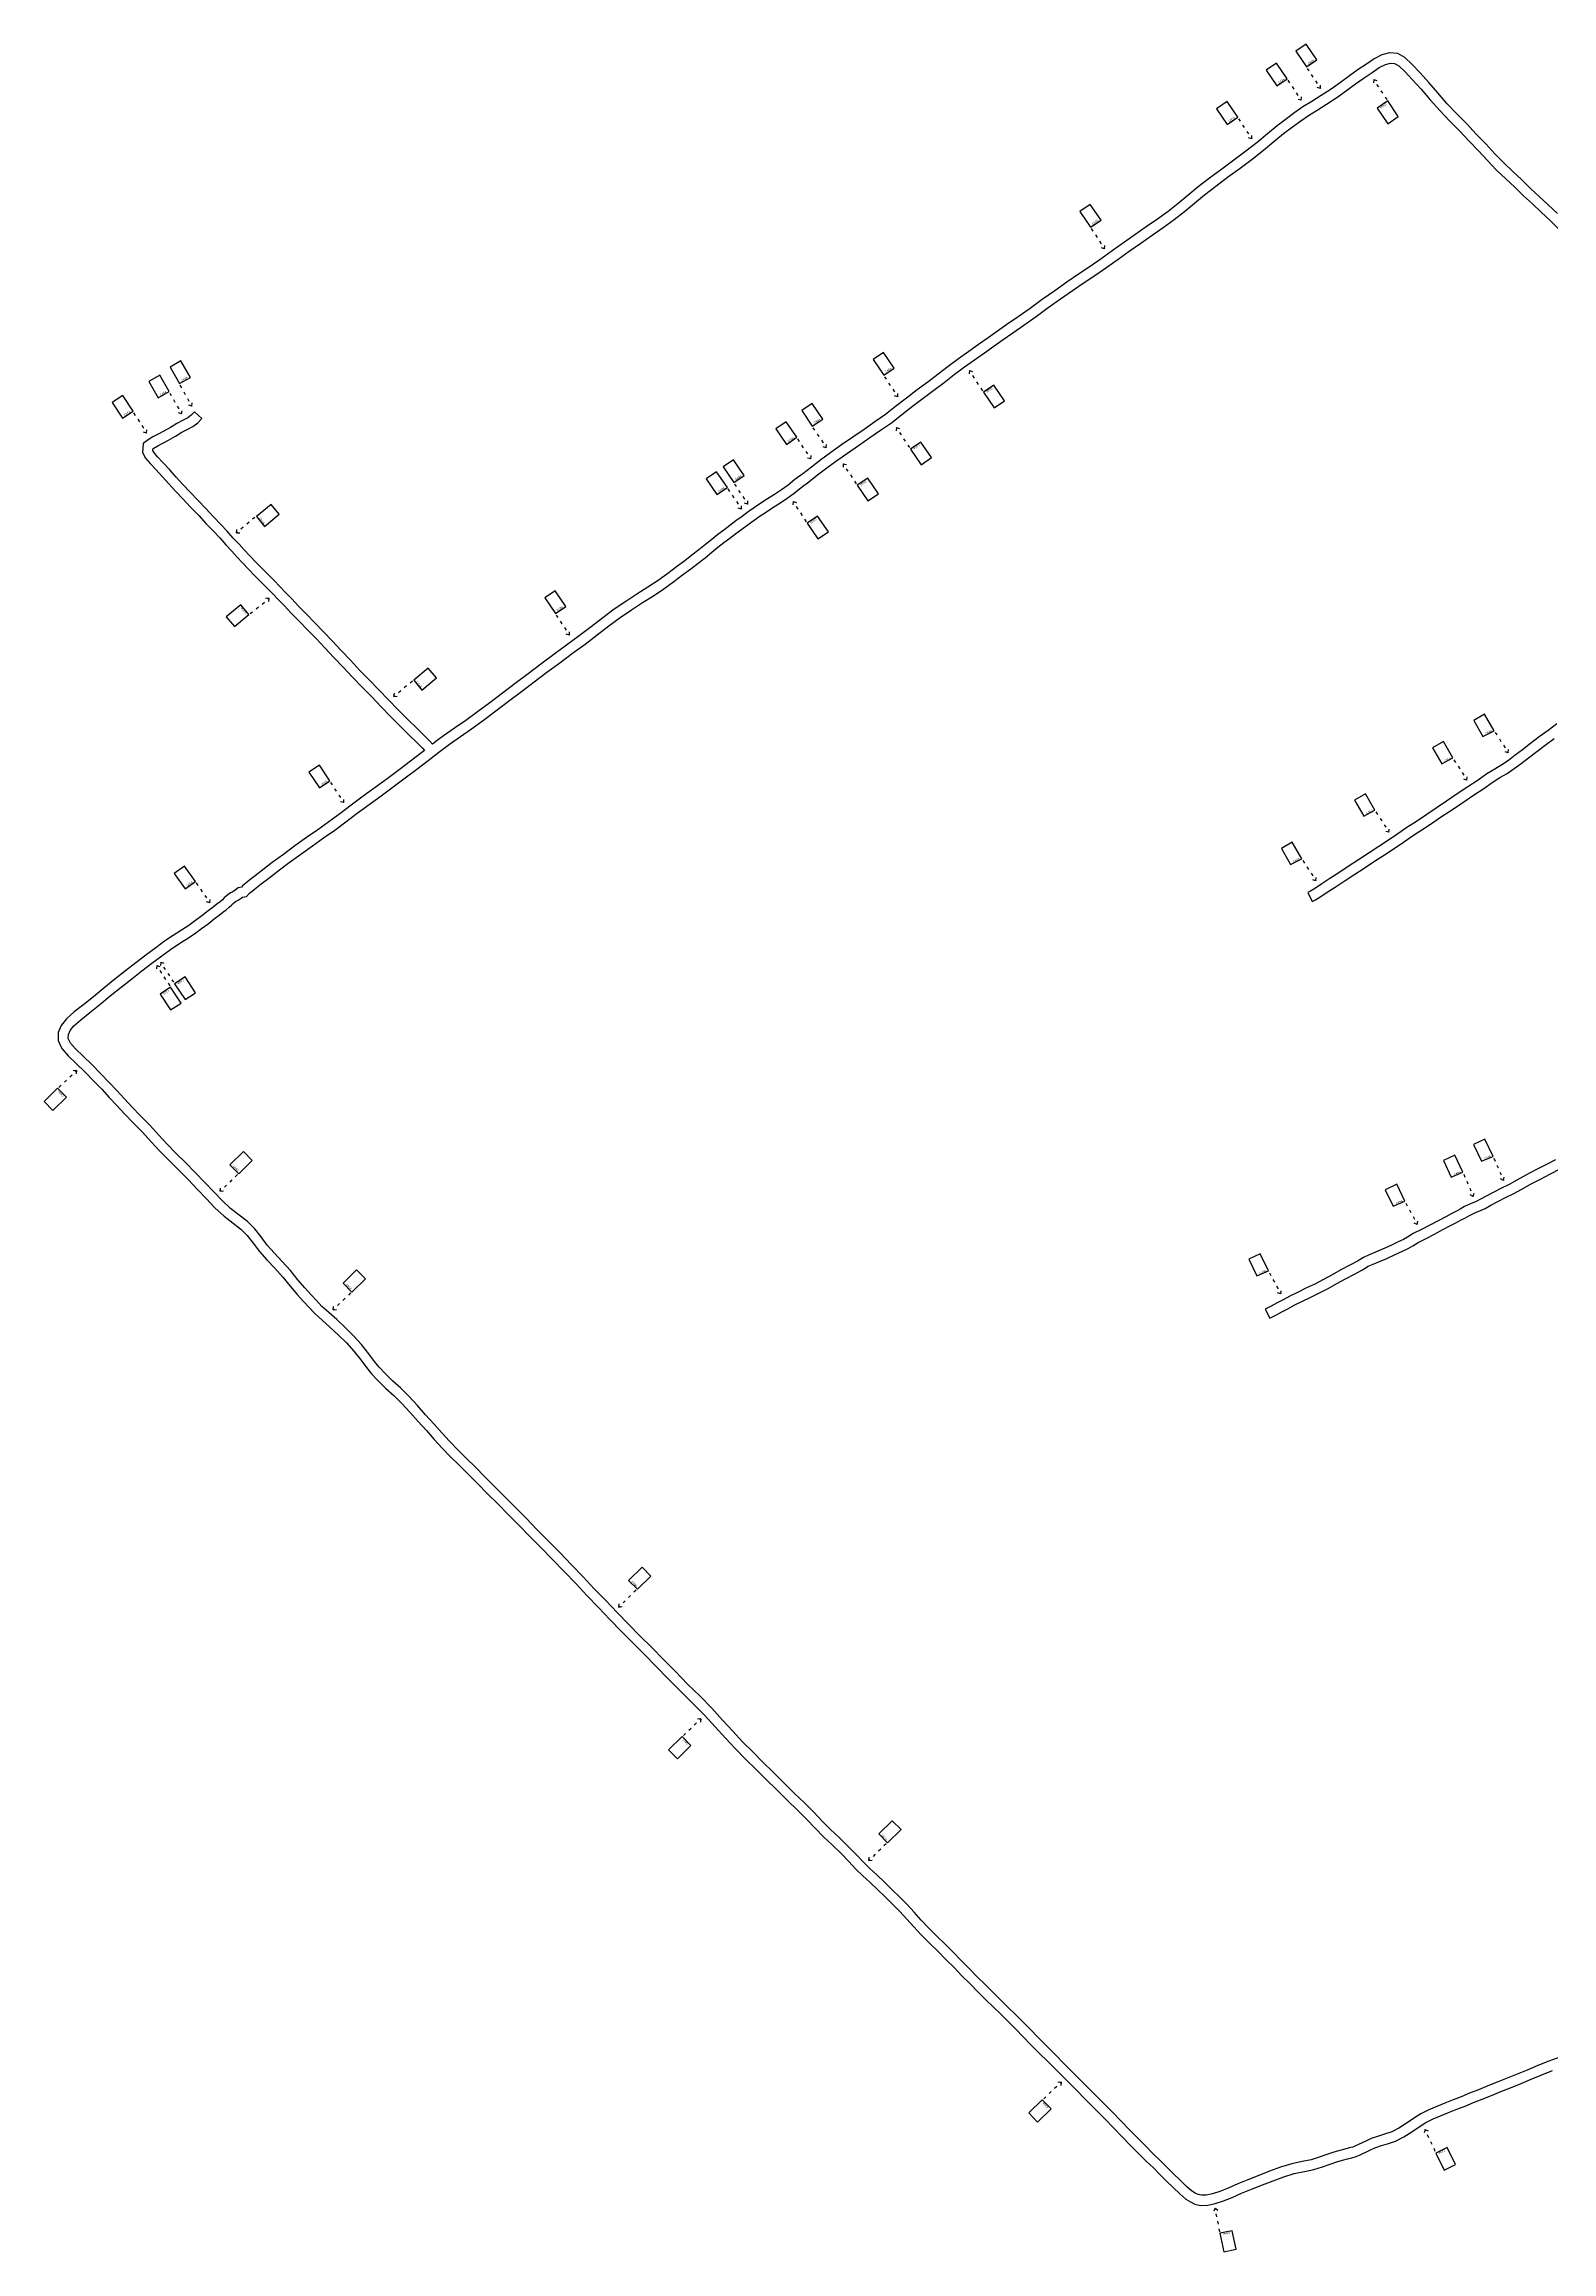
# Model space of a CAD drawing. Extents: x 714896 to 749292, y 8417558 to 8447149.
# Drawn here: x 734136 to 735331, y 8439814 to 8441562 of the extents above; entities that cross this region are included whole.
import ezdxf
from ezdxf.enums import TextEntityAlignment as Align

# ---------------------------------------------------------------- set-up
doc = ezdxf.new("R2010")
doc.units = 0
doc.header["$MEASUREMENT"] = 0
doc.linetypes.add('ACAD_ISO03W100', pattern=[30, 12, -18])
for name, color, linetype in [('LOTE', 7, 'CONTINUOUS'), ('NUM-PORTA', 7, 'CONTINUOUS'), ('QUADRA', 6, 'CONTINUOUS')]:
    doc.layers.add(name, color=color, linetype=linetype)

msp = doc.modelspace()

# ---------------------------------------------------------------- linework, layer by layer
at = {"layer": 'LOTE'}
for p, q in [((735136.2, 8441561.9), (735128, 8441556.2)), ((735128, 8441556.2), (735136.4, 8441543.8)), ((735144.7, 8441549.5), (735136.2, 8441561.9)), ((735112.8, 8441546.9), (735104.5, 8441541.3)), ((735104.5, 8441541.3), (735113, 8441528.9)), ((735121.2, 8441534.5), (735112.8, 8441546.9)), ((735136.4, 8441543.8), (735144.7, 8441549.5)), ((735113, 8441528.9), (735121.2, 8441534.5)), ((735073.5, 8441516.4), (735065.3, 8441510.7)), ((735065.3, 8441510.7), (735073.7, 8441498.3)), ((735082, 8441504), (735073.5, 8441516.4)), ((735073.7, 8441498.3), (735082, 8441504)), ((735200.8, 8441516.9), (735192.5, 8441511.2)), ((735192.5, 8441511.2), (735200.9, 8441498.8)), ((735209.2, 8441504.5), (735200.8, 8441516.9)), ((735200.9, 8441498.8), (735209.2, 8441504.5)), ((734965.2, 8441435), (734957, 8441429.4)), ((734973.7, 8441422.6), (734965.2, 8441435)), ((734957, 8441429.4), (734965.4, 8441417)), ((734965.4, 8441417), (734973.7, 8441422.6)), ((734244.8, 8441311), (734236.2, 8441306)), ((734252.3, 8441298), (734244.8, 8441311)), ((734801.4, 8441317.8), (734793.1, 8441312.1)), ((734793.1, 8441312.1), (734801.6, 8441299.7)), ((734809.8, 8441305.3), (734801.4, 8441317.8)), ((734228.1, 8441299.8), (734219.4, 8441294.8)), ((734219.4, 8441294.8), (734226.9, 8441281.8)), ((734235.6, 8441286.8), (734228.1, 8441299.8)), ((734236.2, 8441306), (734243.7, 8441293)), ((734243.7, 8441293), (734252.3, 8441298)), ((734801.6, 8441299.7), (734809.8, 8441305.3)), ((734198.8, 8441283.7), (734190.4, 8441278.2)), ((734190.4, 8441278.2), (734198.6, 8441265.7)), ((734207, 8441271.1), (734198.8, 8441283.7)), ((734226.9, 8441281.8), (734235.6, 8441286.8)), ((734744.8, 8441277.4), (734736.6, 8441271.7)), ((734753.3, 8441265), (734744.8, 8441277.4)), ((734888.8, 8441291.8), (734880.5, 8441286.2)), ((734880.5, 8441286.2), (734889, 8441273.8)), ((734897.2, 8441279.4), (734888.8, 8441291.8)), ((734889, 8441273.8), (734897.2, 8441279.4)), ((734198.6, 8441265.7), (734207, 8441271.1)), ((734724.3, 8441262.9), (734716, 8441257.3)), ((734732.7, 8441250.5), (734724.3, 8441262.9)), ((734736.6, 8441271.7), (734745, 8441259.3)), ((734745, 8441259.3), (734753.3, 8441265)), ((734716, 8441257.3), (734724.5, 8441244.9)), ((734724.5, 8441244.9), (734732.7, 8441250.5)), ((734831, 8441246.8), (734822.7, 8441241.2)), ((734822.7, 8441241.2), (734831.1, 8441228.8)), ((734839.4, 8441234.4), (734831, 8441246.8)), ((734669.2, 8441223.2), (734661, 8441217.6)), ((734677.7, 8441210.8), (734669.2, 8441223.2)), ((734682.6, 8441232.7), (734674.3, 8441227.1)), ((734674.3, 8441227.1), (734682.8, 8441214.7)), ((734691, 8441220.3), (734682.6, 8441232.7)), ((734831.1, 8441228.8), (734839.4, 8441234.4)), ((734661, 8441217.6), (734669.4, 8441205.2)), ((734669.4, 8441205.2), (734677.7, 8441210.8)), ((734682.8, 8441214.7), (734691, 8441220.3)), ((734788.9, 8441218.1), (734780.6, 8441212.5)), ((734780.6, 8441212.5), (734789, 8441200.1)), ((734797.3, 8441205.7), (734788.9, 8441218.1)), ((734789, 8441200.1), (734797.3, 8441205.7)), ((734316.2, 8441197.3), (734304.7, 8441187.7)), ((734311.1, 8441180), (734322.6, 8441189.6)), ((734322.6, 8441189.6), (734316.2, 8441197.3)), ((734749.2, 8441188.1), (734741, 8441182.5)), ((734757.7, 8441175.7), (734749.2, 8441188.1)), ((734304.7, 8441187.7), (734311.1, 8441180)), ((734741, 8441182.5), (734749.4, 8441170.1)), ((734749.4, 8441170.1), (734757.7, 8441175.7)), ((734292.3, 8441117.9), (734280.8, 8441108.3)), ((734298.7, 8441110.3), (734292.3, 8441117.9)), ((734541.3, 8441129), (734533, 8441123.4)), ((734533, 8441123.4), (734541.5, 8441111)), ((734549.7, 8441116.6), (734541.3, 8441129)), ((734280.8, 8441108.3), (734287.2, 8441100.6)), ((734287.2, 8441100.6), (734298.7, 8441110.3)), ((734541.5, 8441111), (734549.7, 8441116.6)), ((734440.8, 8441067.7), (734429.3, 8441058.1)), ((734447.3, 8441060), (734440.8, 8441067.7)), ((734429.3, 8441058.1), (734435.8, 8441050.4)), ((734435.8, 8441050.4), (734447.3, 8441060)), ((735277.6, 8441031.2), (735268.9, 8441026.2)), ((735285.1, 8441018.2), (735277.6, 8441031.2)), ((735268.9, 8441026.2), (735276.2, 8441013.6)), ((735276.2, 8441013.6), (735285.1, 8441018.2)), ((735244.9, 8441009.6), (735236.3, 8441004.6)), ((735236.3, 8441004.6), (735243.6, 8440992)), ((735243.6, 8440992), (735252.4, 8440996.6)), ((735252.4, 8440996.6), (735244.9, 8441009.6)), ((734354.5, 8440990.8), (734346.2, 8440985.3)), ((734346.2, 8440985.3), (734354.5, 8440972.8)), ((734362.8, 8440978.4), (734354.5, 8440990.8)), ((734354.5, 8440972.8), (734362.8, 8440978.4)), ((735183.1, 8440968.2), (735174.5, 8440963.2)), ((735174.5, 8440963.2), (735181.8, 8440950.6)), ((735190.7, 8440955.2), (735183.1, 8440968.2)), ((735181.8, 8440950.6), (735190.7, 8440955.2)), ((735125.2, 8440929.8), (735116.6, 8440924.8)), ((735132.7, 8440916.8), (735125.2, 8440929.8)), ((734247.7, 8440911), (734239.5, 8440905.2)), ((734256.3, 8440898.8), (734247.7, 8440911)), ((735116.6, 8440924.8), (735123.9, 8440912.2)), ((735123.9, 8440912.2), (735132.7, 8440916.8)), ((734239.5, 8440905.2), (734248.2, 8440893)), ((734248.2, 8440893), (734256.3, 8440898.8)), ((734248.2, 8440823.2), (734239.8, 8440817.7)), ((734256.5, 8440810.7), (734248.2, 8440823.2)), ((734236.6, 8440815), (734228.3, 8440809.5)), ((734228.3, 8440809.5), (734236.6, 8440797)), ((734245, 8440802.5), (734236.6, 8440815)), ((734239.8, 8440817.7), (734248.1, 8440805.2)), ((734248.1, 8440805.2), (734256.5, 8440810.7)), ((734236.6, 8440797), (734245, 8440802.5)), ((734147.2, 8440735), (734136.5, 8440724.5)), ((734154.2, 8440727.9), (734147.2, 8440735)), ((734136.5, 8440724.5), (734143.5, 8440717.4)), ((734143.5, 8440717.4), (734154.2, 8440727.9)), ((734294.4, 8440685), (734283.7, 8440674.5)), ((734301.4, 8440677.9), (734294.4, 8440685)), ((735253.9, 8440682), (735244.9, 8440677.7)), ((735260.4, 8440668.5), (735253.9, 8440682)), ((735277.8, 8440694.7), (735268.8, 8440690.4)), ((735268.8, 8440690.4), (735275.1, 8440677.2)), ((735275.1, 8440677.2), (735284.3, 8440681.1)), ((735284.3, 8440681.1), (735277.8, 8440694.7)), ((734283.7, 8440674.5), (734290.7, 8440667.3)), ((734290.7, 8440667.3), (734301.4, 8440677.9)), ((735244.9, 8440677.7), (735251.2, 8440664.6)), ((735251.2, 8440664.6), (735260.4, 8440668.5)), ((735207.9, 8440659), (735198.9, 8440654.7)), ((735198.9, 8440654.7), (735205.2, 8440641.6)), ((735214.4, 8440645.5), (735207.9, 8440659)), ((735205.2, 8440641.6), (735214.4, 8440645.5)), ((735099.8, 8440604), (735090.8, 8440599.7)), ((735090.8, 8440599.7), (735097.1, 8440586.5)), ((735106.3, 8440590.5), (735099.8, 8440604)), ((734384, 8440591.2), (734373.3, 8440580.7)), ((734373.3, 8440580.7), (734380.3, 8440573.6)), ((734380.3, 8440573.6), (734391, 8440584.1)), ((734391, 8440584.1), (734384, 8440591.2)), ((735097.1, 8440586.5), (735106.3, 8440590.5)), ((734610.2, 8440355.8), (734599.5, 8440345.3)), ((734606.5, 8440338.2), (734617.2, 8440348.7)), ((734617.2, 8440348.7), (734610.2, 8440355.8)), ((734599.5, 8440345.3), (734606.5, 8440338.2)), ((734641.8, 8440221.7), (734631.1, 8440211.2)), ((734631.1, 8440211.2), (734638.2, 8440204.1)), ((734638.2, 8440204.1), (734648.9, 8440214.6)), ((734648.9, 8440214.6), (734641.8, 8440221.7)), ((734808.3, 8440155), (734797.6, 8440144.5)), ((734797.6, 8440144.5), (734804.6, 8440137.4)), ((734804.6, 8440137.4), (734815.3, 8440147.9)), ((734815.3, 8440147.9), (734808.3, 8440155)), ((734927.2, 8439934), (734916.5, 8439923.5)), ((734934.2, 8439926.9), (734927.2, 8439934)), ((734916.5, 8439923.5), (734923.5, 8439916.3)), ((734923.5, 8439916.3), (734934.2, 8439926.9)), ((735247.8, 8439896.2), (735238.8, 8439891.8)), ((735254.4, 8439882.7), (735247.8, 8439896.2)), ((735238.8, 8439891.8), (735245.4, 8439878.3)), ((735245.4, 8439878.3), (735254.4, 8439882.7)), ((735077.7, 8439830.3), (735067.9, 8439828.2)), ((735067.9, 8439828.2), (735071.1, 8439813.5)), ((735080.8, 8439815.6), (735077.7, 8439830.3)), ((735071.1, 8439813.5), (735080.8, 8439815.6))]:
    msp.add_line(p, q, dxfattribs=at)
at = {"layer": 'LOTE', "color": 7, "linetype": 'ACAD_ISO03W100', "ltscale": 0.2}
for points in [[(735136.9, 8441542.7), (735147.5, 8441526.8)], [(735121.7, 8441533.3), (735132.3, 8441517.4)], [(735200.3, 8441518), (735189.7, 8441533.9)], [(735082.5, 8441502.8), (735093.1, 8441486.9)], [(734965.9, 8441415.8), (734976.5, 8441399.9)], [(734802.1, 8441298.5), (734812.7, 8441282.7)], [(734880, 8441287.4), (734869.5, 8441303.3)], [(734236, 8441285.6), (734245.4, 8441269)], [(734244.1, 8441291.8), (734253.5, 8441275.2)], [(734207.4, 8441269.9), (734217.7, 8441253.8)], [(734745.5, 8441258.1), (734756.1, 8441242.3)], [(734822.2, 8441242.4), (734811.6, 8441258.3)], [(734733.2, 8441249.3), (734743.8, 8441233.4)], [(734780.1, 8441213.7), (734769.5, 8441229.6)], [(734678.2, 8441209.6), (734688.8, 8441193.7)], [(734683.3, 8441213.5), (734693.9, 8441197.6)], [(734740.5, 8441183.7), (734729.9, 8441199.6)], [(734303.5, 8441187.1), (734288.8, 8441174.9)], [(734299.8, 8441110.9), (734314.6, 8441123)], [(734542, 8441109.8), (734552.6, 8441093.9)], [(734428.2, 8441057.4), (734413.5, 8441045.3)], [(735286, 8441016.8), (735296.3, 8441000.7)], [(735253.3, 8440995.1), (735263.6, 8440979)], [(734363.3, 8440977.2), (734373.8, 8440961.2)], [(735191.5, 8440953.8), (735201.8, 8440937.7)], [(735133.6, 8440915.4), (735143.9, 8440899.3)], [(734256.9, 8440897.6), (734267.8, 8440881.9)], [(734236.2, 8440816.2), (734225.7, 8440832.2)], [(734239.3, 8440818.9), (734228.9, 8440834.8)], [(734148.2, 8440735.7), (734162, 8440749)], [(734289.6, 8440666.6), (734275.9, 8440653.4)], [(735261, 8440666.9), (735268.6, 8440649.4)], [(735284.9, 8440679.6), (735292.5, 8440662)], [(735215.2, 8440644), (735224.2, 8440627.1)], [(735107.1, 8440588.9), (735116.1, 8440572.1)], [(734379.2, 8440572.9), (734365.5, 8440559.6)], [(734605.4, 8440337.5), (734591.7, 8440324.2)], [(734642.9, 8440222.4), (734656.6, 8440235.7)], [(734803.5, 8440136.7), (734789.8, 8440123.4)], [(734928.3, 8439934.7), (734942, 8439948)], [(735238.5, 8439893.1), (735230.4, 8439910.3)], [(735067.9, 8439829.5), (735064.1, 8439848.2)]]:
    msp.add_lwpolyline(points, dxfattribs=at)
at = {"layer": 'LOTE'}
for points in [[(735132.3, 8441517.4), (735132.5, 8441520.1)], [(735147.5, 8441526.8), (735145, 8441527.5)], [(735147.5, 8441526.8), (735147.6, 8441529.4)], [(735189.7, 8441533.9), (735189.5, 8441531.3)], [(735189.7, 8441533.9), (735192.2, 8441533.2)], [(735132.3, 8441517.4), (735129.8, 8441518.1)], [(735093.1, 8441486.9), (735090.5, 8441487.6)], [(735093.1, 8441486.9), (735093.2, 8441489.5)], [(734976.5, 8441399.9), (734974, 8441400.6)], [(734976.5, 8441399.9), (734976.6, 8441402.5)], [(734869.5, 8441303.3), (734869.3, 8441300.7)], [(734869.5, 8441303.3), (734872, 8441302.6)], [(734253.5, 8441275.2), (734251, 8441276)], [(734253.5, 8441275.2), (734253.8, 8441277.8)], [(734812.7, 8441282.7), (734810.1, 8441283.3)], [(734812.7, 8441282.7), (734812.8, 8441285.3)], [(734245.4, 8441269), (734242.9, 8441269.8)], [(734245.4, 8441269), (734245.7, 8441271.6)], [(734811.6, 8441258.3), (734811.5, 8441255.7)], [(734811.6, 8441258.3), (734814.1, 8441257.6)], [(734217.7, 8441253.8), (734215.2, 8441254.5)], [(734217.7, 8441253.8), (734217.9, 8441256.4)], [(734756.1, 8441242.3), (734753.6, 8441242.9)], [(734756.1, 8441242.3), (734756.2, 8441244.9)], [(734743.8, 8441233.4), (734741.3, 8441234.1)], [(734743.8, 8441233.4), (734744, 8441236)], [(734769.5, 8441229.6), (734769.4, 8441227)], [(734769.5, 8441229.6), (734772.1, 8441228.9)], [(734688.8, 8441193.7), (734686.2, 8441194.4)], [(734688.8, 8441193.7), (734688.9, 8441196.3)], [(734693.9, 8441197.6), (734691.3, 8441198.3)], [(734693.9, 8441197.6), (734694, 8441200.2)], [(734729.9, 8441199.6), (734729.7, 8441197)], [(734729.9, 8441199.6), (734732.4, 8441198.9)], [(734288.8, 8441174.9), (734289.2, 8441177.5)], [(734288.8, 8441174.9), (734291.4, 8441175)], [(734314.6, 8441123), (734311.9, 8441122.9)], [(734314.6, 8441123), (734314.1, 8441120.4)], [(734552.6, 8441093.9), (734550, 8441094.6)], [(734552.6, 8441093.9), (734552.7, 8441096.5)], [(734413.5, 8441045.3), (734413.9, 8441047.9)], [(734413.5, 8441045.3), (734416.1, 8441045.4)], [(735296.3, 8441000.7), (735293.8, 8441001.4)], [(735296.3, 8441000.7), (735296.5, 8441003.3)], [(735263.6, 8440979), (735261.1, 8440979.8)], [(735263.6, 8440979), (735263.8, 8440981.7)], [(734373.8, 8440961.2), (734371.3, 8440961.9)], [(734373.8, 8440961.2), (734374, 8440963.8)], [(735201.8, 8440937.7), (735199.3, 8440938.4)], [(735201.8, 8440937.7), (735202, 8440940.3)], [(735143.9, 8440899.3), (735141.4, 8440900)], [(735143.9, 8440899.3), (735144.1, 8440901.9)], [(734267.8, 8440881.9), (734265.2, 8440882.6)], [(734267.8, 8440881.9), (734267.9, 8440884.5)], [(734225.7, 8440832.2), (734225.6, 8440829.6)], [(734225.7, 8440832.2), (734228.2, 8440831.5)], [(734228.9, 8440834.8), (734228.7, 8440832.2)], [(734228.9, 8440834.8), (734231.4, 8440834.1)], [(734162, 8440749), (734159.4, 8440748.7)], [(734162, 8440749), (734161.8, 8440746.4)], [(735292.5, 8440662), (735293.1, 8440664.6)], [(734275.9, 8440653.4), (734276.1, 8440656)], [(734275.9, 8440653.4), (734278.5, 8440653.7)], [(735268.6, 8440649.4), (735266.2, 8440650.5)], [(735268.6, 8440649.4), (735269.2, 8440652)], [(735292.5, 8440662), (735290.1, 8440663.2)], [(735224.2, 8440627.1), (735224.6, 8440629.7)], [(735224.2, 8440627.1), (735221.8, 8440628.1)], [(734365.5, 8440559.6), (734365.7, 8440562.2)], [(734365.5, 8440559.6), (734368.1, 8440559.9)], [(735116.1, 8440572.1), (735113.6, 8440573)], [(735116.1, 8440572.1), (735116.5, 8440574.7)], [(734591.7, 8440324.2), (734591.9, 8440326.8)], [(734591.7, 8440324.2), (734594.3, 8440324.5)], [(734656.6, 8440235.7), (734654, 8440235.4)], [(734656.6, 8440235.7), (734656.4, 8440233.1)], [(734789.8, 8440123.4), (734790, 8440126)], [(734789.8, 8440123.4), (734792.4, 8440123.7)], [(734942, 8439948), (734939.4, 8439947.6)], [(734942, 8439948), (734941.8, 8439945.4)], [(735230.4, 8439910.3), (735229.8, 8439907.8)], [(735230.4, 8439910.3), (735232.8, 8439909.3)], [(735064.1, 8439848.2), (735063, 8439845.8)], [(735064.1, 8439848.2), (735066.2, 8439846.6)]]:
    msp.add_lwpolyline(points, dxfattribs=at)
at = {"layer": 'QUADRA'}
for points in [[(735335.3, 8441427.7), (735327.8, 8441434.6), (735320.9, 8441441.2), (735313.9, 8441447.6), (735307, 8441454.3), (735299.8, 8441461), (735292.7, 8441467.8), (735285.7, 8441475.1), (735278.5, 8441482.8), (735271, 8441490.6), (735263.4, 8441498.7), (735255.6, 8441506.7), (735247.9, 8441514.7), (735240.6, 8441523.2), (735233.4, 8441531.4), (735226.4, 8441539.1), (735220, 8441545.9), (735214.4, 8441551.2), (735208.7, 8441554.4), (735202.3, 8441554.9), (735196.2, 8441553.3), (735190, 8441550.2), (735184.1, 8441546.1), (735177.5, 8441541.9), (735170.6, 8441536.9), (735163.5, 8441531.6), (735155.9, 8441526.2), (735148.1, 8441521.2), (735140.6, 8441516.5), (735133.6, 8441512.1), (735127.2, 8441507.8), (735120.5, 8441502.8), (735113.3, 8441497.2), (735105.6, 8441490.9), (735097.3, 8441484.1), (735088.5, 8441477.2), (735079, 8441470.1), (735069.3, 8441463), (735059.7, 8441455.8), (735050.7, 8441448.9), (735042.6, 8441442.1), (735034.7, 8441435.6), (735026.9, 8441429.4), (735018.4, 8441423.3), (735009.5, 8441417.2), (735000.6, 8441410.8), (734991.5, 8441404.4), (734982.6, 8441398.1), (734973.8, 8441391.9), (734965, 8441385.9), (734955.9, 8441379.8), (734946.6, 8441373.3), (734937.1, 8441366.6), (734927.1, 8441359.6), (734917.6, 8441352.6), (734908, 8441345.8), (734899.2, 8441339.8), (734891.7, 8441334.5), (734884.3, 8441329.4), (734876.7, 8441324), (734868.9, 8441318.4), (734860.7, 8441312.6), (734852.7, 8441306.6), (734844.6, 8441300.4), (734836.5, 8441294.2), (734828.1, 8441288), (734819.5, 8441281.6), (734811, 8441274.9), (734802.9, 8441268.5), (734794.6, 8441262.7), (734786.1, 8441256.8), (734777.2, 8441250.7), (734768.2, 8441244.5), (734759.7, 8441238.6), (734751.8, 8441232.8), (734744.3, 8441227), (734737.4, 8441221.6), (734731.2, 8441217), (734725.9, 8441212.7), (734720.5, 8441208.8), (734715, 8441205.2), (734709.4, 8441201.8), (734704.2, 8441198.3), (734699.2, 8441194.9), (734694.3, 8441191.5), (734689.4, 8441187.9), (734684.4, 8441184.3), (734679.6, 8441180.6), (734674.9, 8441177), (734670.1, 8441173.5), (734665.3, 8441169.7), (734660.3, 8441165.7), (734655.2, 8441161.5), (734649.6, 8441157.3), (734643.9, 8441152.8), (734637.4, 8441148), (734630.5, 8441142.7), (734622.9, 8441137.2), (734614.8, 8441131.9), (734606.1, 8441126.4), (734597.2, 8441120.5), (734588.1, 8441114.3), (734579.1, 8441107.6), (734569.8, 8441100.5), (734560.2, 8441093.2), (734550.2, 8441086), (734540.2, 8441078.4), (734530, 8441070.8), (734519.8, 8441063.3), (734509.7, 8441055.6), (734499.6, 8441047.8), (734489.5, 8441040.2), (734479.7, 8441033), (734470.5, 8441026.3), (734461.6, 8441020.2), (734452.8, 8441014), (734447.9, 8441010.4), (734444, 8441007.4), (734441.9, 8441009.8), (734437.4, 8441014.3), (734431.6, 8441020.1), (734424.7, 8441027), (734416.9, 8441034.7), (734409.2, 8441042.7), (734401.7, 8441050.5), (734393.9, 8441058.4), (734386.4, 8441066.2), (734379.1, 8441074), (734371.7, 8441081.7), (734364.7, 8441089.3), (734357.7, 8441096.6), (734350.9, 8441103.7), (734344.3, 8441110.5), (734338, 8441116.9), (734332.6, 8441122.6), (734327.6, 8441127.7), (734323.1, 8441132.4), (734318.6, 8441137), (734314.2, 8441141.5), (734309.2, 8441146.5), (734304.2, 8441151.7), (734299.4, 8441156.7), (734295, 8441161.4), (734290.9, 8441165.8), (734286.3, 8441170.7), (734281.6, 8441176.2), (734276.4, 8441181.6), (734270.7, 8441187.5), (734264.7, 8441194.1), (734258.2, 8441200.7), (734252.1, 8441207.2), (734246.4, 8441213.2), (734241.2, 8441219), (734236.1, 8441224.7), (734230.8, 8441230.4), (734226.4, 8441235.1), (734223.4, 8441238.7), (734222.5, 8441240.2), (734222.6, 8441241.3), (734223.4, 8441242), (734226.5, 8441243.8), (734230.5, 8441245.9), (734235, 8441248.2), (734240.5, 8441251.4), (734245.6, 8441254.5), (734250.3, 8441257), (734254.4, 8441259.2), (734258.2, 8441261.9), (734261.5, 8441265.4), (734255.7, 8441270.8), (734253, 8441268), (734250.2, 8441266), (734246.5, 8441264), (734241.7, 8441261.4), (734236.5, 8441258.3), (734231.2, 8441255.3), (734226.8, 8441253), (734222.5, 8441250.8), (734218.9, 8441248.5), (734215, 8441245.5), (734214.3, 8441238.5), (734216.8, 8441234.1), (734220.4, 8441229.8), (734224.9, 8441224.9), (734230.2, 8441219.3), (734235.2, 8441213.7), (734240.6, 8441207.8), (734246.3, 8441201.7), (734252.5, 8441195.2), (734258.9, 8441188.6), (734264.9, 8441182), (734270.6, 8441176.1), (734275.7, 8441170.8), (734280.4, 8441165.4), (734285.1, 8441160.3), (734289.2, 8441155.9), (734293.6, 8441151.2), (734298.4, 8441146.2), (734303.5, 8441140.9), (734308.5, 8441135.8), (734312.9, 8441131.4), (734317.3, 8441126.9), (734321.8, 8441122.2), (734326.8, 8441117), (734332.3, 8441111.3), (734338.6, 8441104.9), (734345.1, 8441098.1), (734351.9, 8441091.1), (734358.9, 8441083.8), (734365.9, 8441076.2), (734373.3, 8441068.4), (734380.7, 8441060.7), (734388.2, 8441052.8), (734396, 8441045), (734403.4, 8441037.1), (734411.2, 8441029.1), (734419, 8441021.3), (734425.9, 8441014.4), (734431.8, 8441008.7), (734436.1, 8441004.3), (734437.7, 8441002.5), (734435.7, 8441000.9), (734426.7, 8440994.1), (734417.6, 8440987.2), (734408.3, 8440980.1), (734398.8, 8440973.1), (734389.2, 8440966.2), (734379.8, 8440959.3), (734370.7, 8440952.4), (734362, 8440946), (734353.3, 8440939.8), (734344.4, 8440933.5), (734335.2, 8440926.9), (734326, 8440920.2), (734317.2, 8440913.7), (734309.6, 8440907.9), (734303.6, 8440903.3), (734299.4, 8440900), (734296.3, 8440897.4), (734293.6, 8440895.3), (734292.7, 8440894.3), (734290.2, 8440893.8), (734287.8, 8440892), (734286, 8440890.7), (734284.1, 8440889.7), (734280.9, 8440887.5), (734279.2, 8440885.8), (734277.7, 8440884.2), (734275.8, 8440882.6), (734273.4, 8440880.8), (734270.3, 8440878.5), (734266.3, 8440875.4), (734261.5, 8440871.6), (734256.4, 8440867.8), (734251.1, 8440863.9), (734245.3, 8440860.1), (734238.8, 8440856.1), (734231.9, 8440851.4), (734224.9, 8440846.2), (734217, 8440840.4), (734209.1, 8440834.3), (734201, 8440828), (734192.5, 8440821.4), (734183.8, 8440814.3), (734175.5, 8440807.5), (734167.9, 8440801.3), (734160.4, 8440795.5), (734154.3, 8440790.1), (734150, 8440784.8), (734147.7, 8440779.2), (734147.6, 8440772.8), (734150.6, 8440766.4), (734155.5, 8440760.7), (734161.8, 8440754.7), (734168.6, 8440748.1), (734175.6, 8440740.9), (734182.1, 8440734.2), (734188.1, 8440727.7), (734194.1, 8440721.3), (734200.4, 8440714.6), (734207.1, 8440707.6), (734214.3, 8440700.2), (734221.3, 8440692.7), (734228.1, 8440685.2), (734235.4, 8440677.7), (734242.8, 8440670.5), (734250.5, 8440662.8), (734258.1, 8440654.9), (734265.1, 8440647.5), (734271.8, 8440640.3), (734279, 8440633.6), (734286.1, 8440628.1), (734292.3, 8440623.4), (734297.3, 8440618.5), (734302, 8440612.4), (734307, 8440605.8), (734312.8, 8440599.1), (734319.3, 8440592.5), (734325.5, 8440585.5), (734331.4, 8440578.3), (734337, 8440571.6), (734342, 8440566.1), (734346.1, 8440561.6), (734350.8, 8440556.6), (734356.8, 8440551.3), (734362.9, 8440545.8), (734369.4, 8440539.7), (734376, 8440533.3), (734381.9, 8440526.8), (734387.4, 8440519.9), (734391.9, 8440513.8), (734395.8, 8440508.8), (734400.9, 8440503.5), (734407, 8440497.5), (734413.5, 8440491.6), (734419.9, 8440485.3), (734426.2, 8440478.4), (734432.7, 8440471.1), (734439.3, 8440463.9), (734445.5, 8440456.9), (734451.7, 8440450.1), (734458.2, 8440443.3), (734465.2, 8440436.5), (734472.4, 8440429.3), (734480, 8440421.7), (734487.8, 8440413.8), (734495.9, 8440405.8), (734504.1, 8440397.5), (734512.5, 8440388.9), (734521.2, 8440380.1), (734530.1, 8440371), (734539.2, 8440361.7), (734548.4, 8440352.2), (734557.6, 8440342.7), (734566.5, 8440333.2), (734575.6, 8440323.7), (734584.5, 8440314.3), (734593.6, 8440305), (734602.9, 8440295.7), (734612.1, 8440286.5), (734621.3, 8440277.1), (734630.8, 8440267.4), (734640.6, 8440257.5), (734650.4, 8440247.9), (734659.5, 8440238.5), (734668, 8440229.3), (734676.1, 8440220.4), (734684.1, 8440211.9), (734692.2, 8440203.8), (734700.2, 8440195.7), (734708.5, 8440187.6), (734716.9, 8440179.3), (734725.4, 8440170.9), (734733.3, 8440163.3), (734740.5, 8440156.1), (734747.2, 8440149), (734753.9, 8440142.3), (734760.8, 8440135.8), (734767.6, 8440129.3), (734773.9, 8440122.7), (734779.6, 8440116.7), (734785.1, 8440111.2), (734790.9, 8440106), (734796.7, 8440100.5), (734802.7, 8440094.6), (734808.6, 8440088.8), (734814.3, 8440083), (734819.8, 8440077.1), (734825.4, 8440070.9), (734831.3, 8440064.5), (734837.7, 8440058), (734844.6, 8440051.4), (734851.1, 8440044.9), (734857.3, 8440038.6), (734863.5, 8440032.2), (734870, 8440025.7), (734876.5, 8440019.3), (734882.5, 8440013.2), (734888.5, 8440007.4), (734894.4, 8440001.7), (734900.4, 8439995.8), (734906.3, 8439989.9), (734912.1, 8439983.9), (734918.2, 8439977.6), (734924.8, 8439971), (734931.7, 8439964.2), (734938.9, 8439956.9), (734946.3, 8439949.4), (734953.9, 8439941.8), (734961.5, 8439934.1), (734969.1, 8439926.4), (734976.7, 8439918.8), (734983.8, 8439911.5), (734990.5, 8439904.6), (734996.9, 8439898.1), (735003.2, 8439891.8), (735009.5, 8439885.4), (735015.2, 8439880), (735020.3, 8439874.8), (735025.5, 8439869.5), (735030.8, 8439864.4), (735036.1, 8439859.4), (735040.8, 8439855.3), (735044.5, 8439853.1), (735047.9, 8439851.4), (735052.5, 8439850.2), (735058.2, 8439850.6), (735064, 8439851.8), (735070.6, 8439853.9), (735077.5, 8439856.6), (735085.1, 8439859.9), (735093, 8439863.2), (735101.5, 8439866.6), (735110, 8439869.8), (735118.5, 8439873), (735126.8, 8439875.5), (735134.8, 8439877.2), (735142.3, 8439878.8), (735149.1, 8439880.9), (735155.2, 8439883.1), (735160.4, 8439884.7), (735165.1, 8439886.1), (735168.9, 8439887.2), (735172.3, 8439888), (735175.8, 8439889), (735178.4, 8439890.1), (735181, 8439891.3), (735184, 8439892.7), (735187.3, 8439894.2), (735190.7, 8439895.8), (735195.2, 8439897.4), (735200.6, 8439899.1), (735207.1, 8439901.1), (735213.7, 8439904.5), (735219.8, 8439908.5), (735225.6, 8439912.5), (735231.1, 8439915.9), (735236.7, 8439918.8), (735242.7, 8439921.3), (735249, 8439923.8), (735255.6, 8439926.4), (735262.1, 8439929), (735268.7, 8439931.7), (735275.6, 8439934.5), (735283.1, 8439937.4), (735290.5, 8439940.6), (735298.2, 8439943.5), (735306.4, 8439946.8), (735314.5, 8439950.2), (735322.9, 8439953.8), (735331.3, 8439957.1)], [(735337.1, 8439967.7), (735328.5, 8439964.6), (735319.8, 8439961.2), (735311.3, 8439957.5), (735303.4, 8439954.2), (735295.3, 8439951), (735287.5, 8439948), (735280, 8439944.9), (735272.7, 8439941.9), (735265.6, 8439939.1), (735259.1, 8439936.4), (735252.6, 8439933.8), (735246.1, 8439931.2), (735239.7, 8439928.7), (735233.3, 8439926.1), (735227.1, 8439922.9), (735221.2, 8439919.2), (735215.4, 8439915.2), (735209.7, 8439911.4), (735204.1, 8439908.6), (735198.2, 8439906.7), (735192.6, 8439905), (735187.6, 8439903.2), (735183.9, 8439901.4), (735180.7, 8439899.9), (735177.7, 8439898.5), (735175.2, 8439897.4), (735173.2, 8439896.5), (735170.3, 8439895.8), (735166.9, 8439894.9), (735162.9, 8439893.8), (735158.1, 8439892.4), (735152.7, 8439890.7), (735146.6, 8439888.5), (735140.2, 8439886.5), (735133.1, 8439885), (735124.8, 8439883.3), (735115.9, 8439880.6), (735107.2, 8439877.3), (735098.6, 8439874.1), (735090, 8439870.6), (735082, 8439867.3), (735074.5, 8439864), (735067.9, 8439861.4), (735062, 8439859.6), (735057.1, 8439858.5), (735053.2, 8439858.3), (735050.7, 8439858.9), (735048.3, 8439860.1), (735045.5, 8439861.8), (735041.5, 8439865.4), (735036.4, 8439870.2), (735031.2, 8439875.2), (735026.1, 8439880.4), (735020.8, 8439885.7), (735015.1, 8439891.1), (735008.9, 8439897.4), (735002.6, 8439903.7), (734996.2, 8439910.1), (734989.6, 8439917), (734982.4, 8439924.4), (734974.8, 8439932.1), (734967.2, 8439939.7), (734959.6, 8439947.4), (734951.9, 8439955), (734944.6, 8439962.5), (734937.3, 8439969.8), (734930.4, 8439976.7), (734923.9, 8439983.2), (734917.8, 8439989.5), (734912, 8439995.5), (734906, 8440001.5), (734900, 8440007.4), (734894.1, 8440013.1), (734888.2, 8440018.9), (734882.1, 8440025), (734875.7, 8440031.4), (734869.2, 8440037.8), (734863, 8440044.2), (734856.8, 8440050.6), (734850.2, 8440057.1), (734843.4, 8440063.7), (734837.1, 8440070.1), (734831.3, 8440076.3), (734825.7, 8440082.5), (734820.1, 8440088.5), (734814.3, 8440094.4), (734808.3, 8440100.3), (734802.3, 8440106.3), (734796.3, 8440111.9), (734790.6, 8440117), (734785.4, 8440122.3), (734779.7, 8440128.3), (734773.2, 8440134.9), (734766.4, 8440141.6), (734759.4, 8440148.1), (734752.9, 8440154.6), (734746.3, 8440161.7), (734738.9, 8440169), (734731, 8440176.6), (734722.5, 8440185), (734714.1, 8440193.4), (734705.9, 8440201.4), (734697.8, 8440209.5), (734689.8, 8440217.4), (734682, 8440225.9), (734673.9, 8440234.7), (734665.3, 8440244), (734656.1, 8440253.5), (734646.2, 8440263.2), (734636.5, 8440273), (734627.1, 8440282.6), (734617.8, 8440292.1), (734608.5, 8440301.3), (734599.3, 8440310.6), (734590.3, 8440319.9), (734581.4, 8440329.3), (734572.3, 8440338.7), (734563.4, 8440348.2), (734554.2, 8440357.7), (734544.9, 8440367.3), (734535.8, 8440376.6), (734526.9, 8440385.7), (734518.2, 8440394.5), (734509.8, 8440403.1), (734501.5, 8440411.5), (734493.4, 8440419.4), (734485.7, 8440427.3), (734478.1, 8440435), (734470.8, 8440442.2), (734463.9, 8440449), (734457.5, 8440455.5), (734451.5, 8440462.2), (734445.3, 8440469.3), (734438.7, 8440476.5), (734432.2, 8440483.7), (734425.7, 8440490.9), (734419, 8440497.4), (734412.5, 8440503.3), (734406.6, 8440509.1), (734401.9, 8440514.1), (734398.2, 8440518.7), (734393.7, 8440524.8), (734388, 8440532), (734381.8, 8440538.8), (734375, 8440545.5), (734368.3, 8440551.8), (734362.1, 8440557.3), (734356.4, 8440562.3), (734351.9, 8440567.1), (734347.9, 8440571.4), (734343.1, 8440576.9), (734337.5, 8440583.4), (734331.6, 8440590.6), (734325.1, 8440597.9), (734318.7, 8440604.6), (734313.2, 8440610.8), (734308.4, 8440617.3), (734303.3, 8440623.8), (734297.6, 8440629.5), (734291, 8440634.5), (734284.2, 8440639.7), (734277.5, 8440646), (734270.9, 8440653), (734263.9, 8440660.4), (734256.2, 8440668.4), (734248.4, 8440676.2), (734241, 8440683.4), (734233.9, 8440690.7), (734227.2, 8440698.1), (734220.1, 8440705.7), (734212.9, 8440713.2), (734206.2, 8440720.1), (734199.9, 8440726.8), (734194, 8440733.2), (734187.9, 8440739.7), (734181.3, 8440746.5), (734174.3, 8440753.7), (734167.4, 8440760.5), (734161.3, 8440766.2), (734157.4, 8440770.7), (734155.6, 8440774.5), (734155.7, 8440777.5), (734157, 8440780.7), (734160.1, 8440784.5), (734165.5, 8440789.3), (734172.8, 8440795), (734180.6, 8440801.3), (734188.9, 8440808.1), (734197.5, 8440815.1), (734205.9, 8440821.7), (734214, 8440828), (734221.8, 8440834), (734229.6, 8440839.8), (734236.6, 8440844.9), (734243.1, 8440849.4), (734249.6, 8440853.3), (734255.7, 8440857.3), (734261.2, 8440861.4), (734266.4, 8440865.3), (734271.2, 8440869.1), (734275.1, 8440872.2), (734278.1, 8440874.4), (734280.8, 8440876.4), (734283.1, 8440878.3), (734284.9, 8440880.1), (734286.1, 8440881.4), (734288.2, 8440882.8), (734290.3, 8440883.9), (734292.5, 8440885.6), (734293.5, 8440886.3), (734296.9, 8440887), (734299.1, 8440889.4), (734301.3, 8440891.1), (734304.5, 8440893.8), (734308.5, 8440897), (734314.4, 8440901.5), (734322, 8440907.3), (734330.7, 8440913.7), (734339.9, 8440920.4), (734349, 8440927), (734357.9, 8440933.3), (734366.7, 8440939.5), (734375.5, 8440946), (734384.5, 8440952.9), (734393.9, 8440959.7), (734403.5, 8440966.6), (734413.1, 8440973.7), (734422.4, 8440980.8), (734431.6, 8440987.8), (734440.6, 8440994.6), (734449.2, 8441001.3), (734457.5, 8441007.6), (734466.2, 8441013.6), (734475.1, 8441019.7), (734484.5, 8441026.5), (734494.3, 8441033.8), (734504.4, 8441041.5), (734514.5, 8441049.3), (734524.6, 8441056.9), (734534.8, 8441064.4), (734545, 8441072), (734554.9, 8441079.6), (734565, 8441086.8), (734574.6, 8441094.1), (734583.9, 8441101.2), (734592.8, 8441107.8), (734601.7, 8441113.9), (734610.5, 8441119.6), (734619.2, 8441125.1), (734627.5, 8441130.6), (734635.3, 8441136.3), (734642.2, 8441141.6), (734648.7, 8441146.4), (734654.5, 8441150.9), (734660.2, 8441155.2), (734665.3, 8441159.5), (734670.2, 8441163.5), (734674.9, 8441167.1), (734679.7, 8441170.6), (734684.5, 8441174.3), (734689.2, 8441177.9), (734694.1, 8441181.4), (734698.9, 8441185), (734703.7, 8441188.3), (734708.7, 8441191.6), (734713.7, 8441195), (734719.3, 8441198.4), (734725.1, 8441202.3), (734730.7, 8441206.3), (734736.1, 8441210.7), (734742.3, 8441215.2), (734749.2, 8441220.7), (734756.6, 8441226.4), (734764.3, 8441232.1), (734772.8, 8441238), (734781.7, 8441244.1), (734790.6, 8441250.3), (734799.1, 8441256.1), (734807.7, 8441262.1), (734816, 8441268.6), (734824.3, 8441275.3), (734832.8, 8441281.6), (734841.3, 8441287.8), (734849.5, 8441294), (734857.5, 8441300.2), (734865.5, 8441306.2), (734873.5, 8441311.9), (734881.4, 8441317.5), (734888.9, 8441322.8), (734896.3, 8441328), (734903.8, 8441333.2), (734912.5, 8441339.2), (734922.3, 8441346.1), (734931.8, 8441353.2), (734941.7, 8441360.1), (734951.2, 8441366.8), (734960.4, 8441373.2), (734969.5, 8441379.3), (734978.3, 8441385.3), (734987.2, 8441391.5), (734996.1, 8441397.8), (735005.2, 8441404.3), (735014.1, 8441410.7), (735023, 8441416.7), (735031.7, 8441423), (735039.8, 8441429.4), (735047.7, 8441436), (735055.7, 8441442.6), (735064.6, 8441449.5), (735074, 8441456.6), (735083.8, 8441463.7), (735093.3, 8441470.9), (735102.3, 8441477.9), (735110.6, 8441484.7), (735118.3, 8441491), (735125.3, 8441496.4), (735131.9, 8441501.2), (735138, 8441505.4), (735144.8, 8441509.7), (735152.4, 8441514.4), (735160.4, 8441519.6), (735168.2, 8441525.1), (735175.4, 8441530.4), (735182.1, 8441535.3), (735188.5, 8441539.5), (735194.1, 8441543.3), (735199.1, 8441545.8), (735203.1, 8441546.8), (735206.3, 8441546.5), (735209.6, 8441544.7), (735214.3, 8441540.2), (735220.5, 8441533.7), (735227.4, 8441526.1), (735234.5, 8441517.9), (735242, 8441509.4), (735249.8, 8441501.1), (735257.6, 8441493.1), (735265.2, 8441485.1), (735272.7, 8441477.3), (735279.9, 8441469.6), (735287.1, 8441462.2), (735294.3, 8441455.2), (735301.5, 8441448.5), (735308.4, 8441441.8), (735315.4, 8441435.3), (735322.4, 8441428.8), (735329.8, 8441421.9), (735337.8, 8441414)], [(735334.9, 8441023.7), (735327.8, 8441018.3), (735320.8, 8441013.2), (735314, 8441008), (735307.6, 8441003.1), (735301.7, 8440998.7), (735296.4, 8440994.7), (735291.2, 8440991.1), (735285.6, 8440987.8), (735279.3, 8440983.9), (735272.4, 8440979.1), (735264.3, 8440973.7), (735255.9, 8440968.1), (735247.5, 8440962.4), (735239.1, 8440956.8), (735230.9, 8440951.4), (735223.5, 8440946.3), (735216, 8440941.5), (735208.7, 8440936.5), (735201.4, 8440931.6), (735193.9, 8440926.6), (735186, 8440921.5), (735177.7, 8440916), (735169.6, 8440910.6), (735162, 8440905.7), (735154.9, 8440901), (735148.5, 8440896.9), (735143.5, 8440893.6), (735139.6, 8440891.2), (735137.4, 8440890), (735140.9, 8440882.9), (735143.6, 8440884.2), (735147.8, 8440886.8), (735152.9, 8440890.2), (735159.2, 8440894.3), (735166.3, 8440899), (735174, 8440903.9), (735182.1, 8440909.3), (735190.4, 8440914.8), (735198.3, 8440919.9), (735205.9, 8440924.9), (735213.2, 8440929.9), (735220.4, 8440934.8), (735227.9, 8440939.7), (735235.4, 8440944.7), (735243.5, 8440950.1), (735252, 8440955.7), (735260.4, 8440961.4), (735268.8, 8440967.1), (735276.9, 8440972.5), (735283.6, 8440977.2), (735289.7, 8440981), (735295.5, 8440984.4), (735301, 8440988.2), (735306.4, 8440992.2), (735312.4, 8440996.7), (735318.9, 8441001.7), (735325.6, 8441006.8), (735332.6, 8441011.9)], [(735333.7, 8440678.3), (735326, 8440674.3), (735318.1, 8440670.3), (735310.1, 8440666.1), (735303.2, 8440662.2), (735297, 8440658.9), (735290.5, 8440655.5), (735284.4, 8440652.4), (735278.8, 8440649.5), (735274.4, 8440647.1), (735270.9, 8440645.4), (735266.5, 8440643.6), (735261.7, 8440641.3), (735258.2, 8440639.2), (735255.3, 8440637.8), (735251.6, 8440635.9), (735246.8, 8440633.2), (735240.8, 8440630.1), (735234.3, 8440626.6), (735227.6, 8440623.2), (735221.1, 8440619.9), (735216.5, 8440617.2), (735213.2, 8440615.3), (735209.1, 8440613.4), (735203.2, 8440610.5), (735196.8, 8440607.7), (735191, 8440605.1), (735186.2, 8440603), (735181.6, 8440601.1), (735176.9, 8440598.2), (735170.7, 8440594.9), (735163.6, 8440591.1), (735156.8, 8440587.3), (735149.9, 8440583.6), (735143.2, 8440580), (735136, 8440576.6), (735129.8, 8440573.6), (735123.4, 8440570.4), (735118, 8440567.5), (735113.2, 8440565), (735108.4, 8440562.5), (735103.8, 8440560.2), (735107.4, 8440553), (735112.1, 8440555.4), (735116.9, 8440557.9), (735121.7, 8440560.4), (735127.1, 8440563.4), (735133.3, 8440566.5), (735139.5, 8440569.4), (735146.8, 8440572.9), (735153.7, 8440576.5), (735160.6, 8440580.3), (735167.4, 8440584), (735174.5, 8440587.8), (735180.9, 8440591.3), (735185.3, 8440594), (735189.3, 8440595.7), (735194.2, 8440597.8), (735200.1, 8440600.3), (735206.6, 8440603.3), (735212.5, 8440606.1), (735216.9, 8440608.2), (735220.6, 8440610.3), (735224.9, 8440612.9), (735231.2, 8440616), (735238, 8440619.5), (735244.6, 8440623.1), (735250.5, 8440626.2), (735255.4, 8440628.8), (735258.9, 8440630.7), (735262, 8440632.1), (735265.5, 8440634.2), (735269.8, 8440636.3), (735274.2, 8440638.1), (735278, 8440639.9), (735282.6, 8440642.4), (735288.1, 8440645.3), (735294.1, 8440648.4), (735300.7, 8440651.8), (735307.1, 8440655.2), (735313.9, 8440659.1), (735321.8, 8440663.1), (735329.7, 8440667.2), (735337.5, 8440671.2)]]:
    msp.add_lwpolyline(points, dxfattribs=at)

# ---------------------------------------------------------------- texts
at = {"layer": 'NUM-PORTA'}
for rotation, p in [(34.1985, (735140.4, 8441547.2)), (34.1985, (735116.9, 8441532.2)), (34.1985, (735077.7, 8441501.7)), (214.1985, (735196.8, 8441513.5)), (34.1985, (734969.4, 8441420.3)), (29.9721, (734247.9, 8441296)), (34.1985, (734805.5, 8441303.1)), (29.9721, (734231.1, 8441284.8)), (214.1985, (734884.8, 8441288.5)), (33.0473, (734202.6, 8441268.9)), (34.1985, (734749, 8441262.7)), (34.1985, (734728.4, 8441248.2)), (214.1985, (734827, 8441243.5)), (34.1985, (734673.4, 8441208.5)), (34.1985, (734686.7, 8441218)), (214.1985, (734784.9, 8441214.8)), (309.9402, (734308.4, 8441184)), (214.1985, (734745.3, 8441184.8)), (129.9402, (734295, 8441113.9)), (34.1985, (734545.4, 8441114.3)), (309.9402, (734433, 8441054.4)), (27.485, (735281.1, 8441016.4)), (27.485, (735248.4, 8440994.7)), (33.8336, (734358.5, 8440976.1)), (27.485, (735186.6, 8440953.4)), (27.485, (735128.7, 8440915)), (35.3582, (734252.1, 8440896.4)), (213.6517, (734244.1, 8440819.9)), (213.6517, (734232.6, 8440811.7)), (134.5699, (734150.2, 8440731.2)), (22.9337, (735280.1, 8440679.6)), (314.5699, (734287.7, 8440671.1)), (22.9337, (735256.2, 8440667)), (23.0567, (735210.3, 8440644)), (314.5699, (734377.3, 8440577.4)), (23.0567, (735102.1, 8440588.9)), (314.5699, (734603.5, 8440342)), (134.5699, (734644.9, 8440217.9)), (314.5699, (734801.6, 8440141.2)), (134.5699, (734930.2, 8439930.2)), (205.7896, (735243.4, 8439893.5)), (192.0462, (735072.8, 8439828.7))]:
    msp.add_text('CASA', height=1.5, rotation=rotation, dxfattribs=at).set_placement(p, align=Align.CENTER)

doc.saveas('drawing.dxf')
